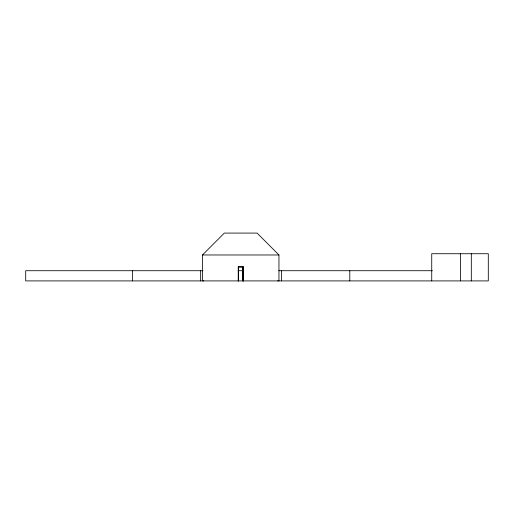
<?xml version="1.0" encoding="UTF-8"?>
<svg xmlns="http://www.w3.org/2000/svg" width="514" height="514" viewBox="0 0 514 514"><rect width="100%" height="100%" fill="white"/><g stroke="black" fill="none" stroke-linecap="round" stroke-linejoin="round"><path stroke-width="0.77" d="M238.323 280.907L238.509 267.132L242.923 267.132L243.257 266.715L238.245 266.715L238.245 280.914M202.484 280.914L202.484 254.976L224.322 233.086L257.103 233.086L278.954 254.976L278.954 280.914M203.126 280.914L203.756 280.907M202.484 254.976L278.954 254.976M202.979 270.717L25.7 270.717L25.7 280.907L488.3 280.907L488.3 253.73L431.734 253.73L431.734 280.907M238.175 270.717L243.334 270.717M278.768 270.717L432.396 270.717M277.669 280.907L278.292 280.914M238.245 266.715L238.567 267.132M242.923 267.132L242.936 280.914M242.865 267.132L242.878 280.914M471.312 253.73L471.312 280.907M460.615 253.73L460.615 280.907M349.796 270.717L349.796 280.907M281.511 270.717L281.511 280.907M243.257 266.715L243.334 280.914M243.186 267.897L243.186 280.914M238.496 271.334L238.496 280.914M200.659 270.717L200.659 280.907M132.374 270.717L132.374 280.907"/></g></svg>
